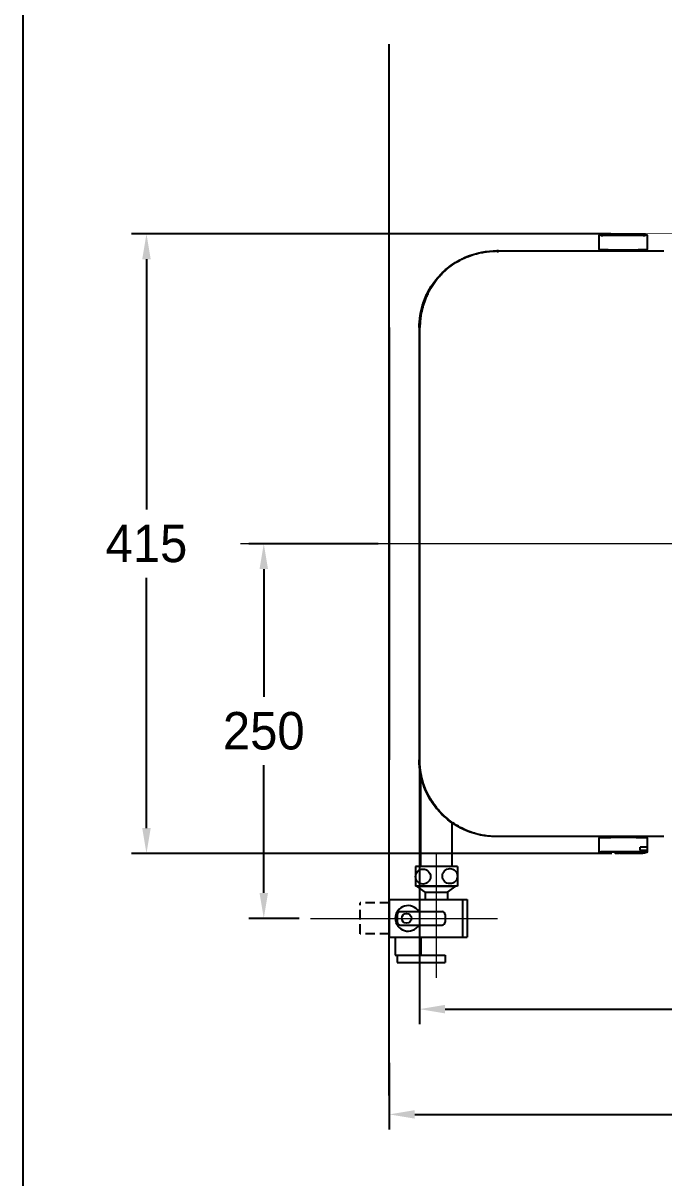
# Model space of a CAD drawing. Header units: millimetres. Extents: x 0 to 1800, y -67 to 2530.
# Drawn here: x 0 to 428, y 1130 to 1900 of the extents above; entities that cross this region are included whole.
import ezdxf
from ezdxf.lldxf.tags import DXFTag

# ---------------------------------------------------------------- set-up
doc = ezdxf.new("R2010")
doc.units = ezdxf.units.MM
doc.linetypes.add('DASHED2', pattern=[9.525, 6.35, -3.175])
for name, color, linetype in [('내부선 및 부속', 4, 'Continuous'), ('도각라인', 7, 'Continuous'), ('외형선', 3, 'Continuous'), ('점선', 6, 'DASHED2'), ('중심선', 1, 'DASHED'), ('치수선', 7, 'Continuous')]:
    doc.layers.add(name, color=color, linetype=linetype)
doc.styles.add('____', font='')
doc.styles.get('____').set_extended_font_data('굴림')
tags = doc.linetypes.add('DASHDOT', pattern=[70, 31, -13, 13, -13]).pattern_tags.tags
tags[10:11] = [DXFTag(74, 4), DXFTag(75, 0), DXFTag(340, '0'), DXFTag(46, 0.0), DXFTag(50, 0.0), DXFTag(44, 0.0), DXFTag(45, 0.0)]
tags[8:9] = [DXFTag(74, 4), DXFTag(75, 0), DXFTag(340, '0'), DXFTag(46, 0.0), DXFTag(50, 0.0), DXFTag(44, 0.0), DXFTag(45, 0.0)]
tags[6:7] = [DXFTag(74, 4), DXFTag(75, 0), DXFTag(340, '0'), DXFTag(46, 0.0), DXFTag(50, 0.0), DXFTag(44, 0.0), DXFTag(45, 0.0)]
tags[4:5] = [DXFTag(74, 4), DXFTag(75, 0), DXFTag(340, '0'), DXFTag(46, 0.0), DXFTag(50, 0.0), DXFTag(44, 0.0), DXFTag(45, 0.0)]
tags = doc.linetypes.add('DASHED', pattern=[25.72, 12.86, -12.86]).pattern_tags.tags
tags[6:7] = [DXFTag(74, 4), DXFTag(75, 0), DXFTag(340, '0'), DXFTag(46, 0.0), DXFTag(50, 0.0), DXFTag(44, 0.0), DXFTag(45, 0.0)]
tags[4:5] = [DXFTag(74, 4), DXFTag(75, 0), DXFTag(340, '0'), DXFTag(46, 0.0), DXFTag(50, 0.0), DXFTag(44, 0.0), DXFTag(45, 0.0)]
doc.dimstyles.new('MSADIM', dxfattribs={"dimtxt": 33, "dimasz": 17, "dimexe": 10, "dimexo": 7.5, "dimgap": 10, "dimtad": 0, "dimtih": 1, "dimtoh": 1, "dimdec": 0, "dimzin": 1, "dimdsep": 46, "dimtxsty": '____', "dimcen": 11.25, "dimadec": 0, "dimazin": 0, "dimtfac": 1, "dimtdec": 0, "dimtix": 1, "dimtmove": 0, "dimatfit": 3, "dimfxl": 0, "dimtolj": 1, "dimtzin": 1, "dimarcsym": 0})

# ---------------------------------------------------------------- blocks, each defined once
blk = doc.blocks.new('*D6')
at = {"layer": '치수선', "color": 0, "linetype": 'Continuous', "lineweight": -2}
for p, q in [((264.72, 1545.54), (264.72, 1232.47)), ((971.94, 1545.53), (971.94, 1232.47)), ((281.72, 1242.47), (581.18, 1242.47)), ((954.94, 1242.47), (655.48, 1242.47))]:
    blk.add_line(p, q, dxfattribs=at)
at = {"layer": '치수선', "color": 0, "linetype": 'Continuous'}
for points in [[(281.72, 1245.3), (281.72, 1239.64), (264.72, 1242.47)], [(954.94, 1245.3), (954.94, 1239.64), (971.94, 1242.47)]]:
    blk.add_solid(points, dxfattribs=at)
at = {"layer": '치수선', "color": 0, "linetype": 'Continuous', "insert": (618.33, 1242.47), "char_height": 25, "attachment_point": 5, "style": '____'}
blk.add_mtext('\\A1;705', dxfattribs=at)
blk = doc.blocks.new('*D7')
at = {"layer": '치수선', "color": 0, "linetype": 'Continuous', "lineweight": -2}
for p, q in [((971.94, 1545.54), (971.94, 1162.24)), ((244.49, 1206.67), (244.49, 1162.24)), ((261.49, 1172.24), (571.07, 1172.24)), ((954.94, 1172.24), (645.36, 1172.24))]:
    blk.add_line(p, q, dxfattribs=at)
at = {"layer": '치수선', "color": 0, "linetype": 'Continuous'}
for points in [[(261.49, 1175.07), (261.49, 1169.41), (244.49, 1172.24)], [(954.94, 1175.07), (954.94, 1169.41), (971.94, 1172.24)]]:
    blk.add_solid(points, dxfattribs=at)
at = {"layer": '치수선', "color": 0, "linetype": 'Continuous', "insert": (608.22, 1172.24), "char_height": 25, "attachment_point": 5, "style": '____'}
blk.add_mtext('\\A1;725', dxfattribs=at)
blk = doc.blocks.new('*D8')
at = {"layer": '치수선', "color": 0, "linetype": 'Continuous', "lineweight": -2}
for p, q in [((236.99, 1553.04), (150.7, 1553.04)), ((160.7, 1536.04), (160.7, 1450.86)), ((160.7, 1320.04), (160.7, 1405.23)), ((184.44, 1303.04), (150.7, 1303.04))]:
    blk.add_line(p, q, dxfattribs=at)
at = {"layer": '치수선', "color": 0, "linetype": 'Continuous'}
for points in [[(157.87, 1536.04), (163.53, 1536.04), (160.7, 1553.04)], [(157.87, 1320.04), (163.53, 1320.04), (160.7, 1303.04)]]:
    blk.add_solid(points, dxfattribs=at)
at = {"layer": '치수선', "color": 0, "linetype": 'Continuous', "insert": (160.7, 1428.04), "char_height": 25, "attachment_point": 5, "style": '____'}
blk.add_mtext('\\A1;250', dxfattribs=at)
blk = doc.blocks.new('*D9')
at = {"layer": '치수선', "color": 0, "linetype": 'Continuous', "lineweight": -2}
for p, q in [((392.44, 1759.79), (72.38, 1759.79)), ((82.38, 1742.79), (82.38, 1575.88)), ((82.38, 1363.27), (82.38, 1530.18)), ((393.09, 1346.27), (72.38, 1346.27))]:
    blk.add_line(p, q, dxfattribs=at)
at = {"layer": '치수선', "color": 0, "linetype": 'Continuous'}
for points in [[(79.55, 1742.79), (85.22, 1742.79), (82.38, 1759.79)], [(79.55, 1363.27), (85.22, 1363.27), (82.38, 1346.27)]]:
    blk.add_solid(points, dxfattribs=at)
at = {"layer": '치수선', "color": 0, "linetype": 'Continuous', "insert": (82.38, 1553.03), "char_height": 25, "attachment_point": 5, "style": '____'}
blk.add_mtext('\\A1;415', dxfattribs=at)

msp = doc.modelspace()

# ---------------------------------------------------------------- linework, layer by layer
at = {"layer": '내부선 및 부속', "linetype": 'Continuous'}
for p, q in [((265.49, 1337.54), (265.49, 1398.68)), ((286.49, 1337.54), (286.49, 1366.78)), ((261.99, 1337.54), (261.99, 1324.54)), ((289.99, 1337.54), (261.99, 1337.54)), ((289.99, 1337.54), (289.99, 1324.54)), ((289.99, 1324.54), (261.99, 1324.54)), ((262.99, 1324.54), (288.99, 1324.54)), ((268.49, 1320.54), (262.99, 1324.54)), ((286.49, 1324.54), (265.49, 1324.54)), ((268.49, 1320.54), (283.49, 1320.54)), ((268.49, 1320.54), (268.49, 1315.54)), ((283.49, 1320.54), (288.99, 1324.54)), ((283.49, 1320.54), (283.49, 1315.54)), ((244.49, 1315.54), (296.49, 1315.54)), ((244.49, 1315.54), (244.49, 1290.54)), ((293.49, 1315.54), (293.49, 1290.54)), ((296.49, 1315.54), (296.49, 1290.54)), ((249.78, 1305.54), (249.78, 1300.54)), ((251.78, 1307.54), (279.78, 1307.54)), ((281.78, 1305.54), (281.78, 1300.54)), ((251.78, 1298.54), (279.78, 1298.54)), ((244.49, 1290.54), (296.49, 1290.54)), ((248.49, 1290.54), (248.49, 1278.54)), ((265.5, 1290.54), (265.5, 1278.54)), ((248.49, 1278.54), (281.78, 1278.54)), ((249.78, 1278.54), (249.78, 1273.54)), ((249.78, 1273.54), (281.78, 1273.54)), ((281.78, 1278.54), (281.78, 1273.54))]:
    msp.add_line(p, q, dxfattribs=at)
for centre, radius in [((267.04, 1330.95), 5), ((284.97, 1331.2), 5), ((256.03, 1303.04), 3.25)]:
    msp.add_circle(centre, radius, dxfattribs=at)
for centre, radius, start, end in [((256.99, 1303.04), 8.5, 31.96271, 328.03729), ((251.78, 1305.54), 2, 90, 180), ((279.78, 1305.54), 2, 0, 90), ((251.78, 1300.54), 2, 180, 270), ((279.78, 1300.54), 2, 270, 0)]:
    msp.add_arc(centre, radius, start, end, dxfattribs=at)
for points, knots in [([(384.59, 1758.65), (384.59, 1759.14), (384.92, 1759.13), (385.12, 1759.18), (385.16, 1759.18), (385.5, 1759.22), (385.78, 1759.23), (386.94, 1759.28), (388.12, 1759.32), (389.62, 1759.34), (391.5, 1759.37), (393.81, 1759.4), (396.31, 1759.41)], [0, 0, 0, 0, 1.445977, 1.445977, 3.510429, 3.510429, 6.466659, 6.466659, 12.678338, 12.678338, 12.678338, 20.738107, 20.738107, 20.738107, 20.738107]), ([(385.79, 1758.65), (385.79, 1758.8), (385.72, 1758.92), (385.64, 1759), (385.52, 1759.12), (385.48, 1759.16), (385.48, 1759.16)], [0, 0, 0, 0, 0.486468, 0.486468, 0.486468, 1.13104, 1.13104, 1.13104, 1.13104]), ([(400.06, 1758.88), (400.24, 1758.88), (400.41, 1758.88), (400.59, 1758.88), (400.76, 1758.88), (400.93, 1758.88), (401.11, 1758.88)], [24.542398, 24.542398, 24.542398, 24.542398, 25.072061, 25.072061, 25.072061, 25.600016, 25.600016, 25.600016, 25.600016]), ([(405.74, 1759.41), (407.9, 1759.39), (409.9, 1759.37), (411.56, 1759.34), (413.06, 1759.32), (414.23, 1759.28), (415.4, 1759.23), (415.67, 1759.22), (416.01, 1759.18), (416.05, 1759.18), (416.25, 1759.13), (416.59, 1759.14), (416.59, 1758.65)], [30.559752, 30.559752, 30.559752, 30.559752, 37.670916, 37.670916, 37.670916, 43.882595, 43.882595, 46.838825, 46.838825, 48.903278, 48.903278, 50.349255, 50.349255, 50.349255, 50.349255]), ([(415.69, 1759.16), (415.69, 1759.16), (415.65, 1759.12), (415.53, 1759), (415.46, 1758.93), (415.4, 1758.82), (415.39, 1758.69)], [48.380813, 48.380813, 48.380813, 48.380813, 49.025385, 49.025385, 49.025385, 49.470956, 49.470956, 49.470956, 49.470956]), ([(384.88, 1749.15), (384.88, 1749.17), (385, 1749.11), (385.25, 1749.08), (385.53, 1749.07), (386.7, 1749.02), (387.89, 1748.98), (389.42, 1748.96), (392.35, 1748.91), (396.32, 1748.88), (400.45, 1748.88)], [51.278481, 51.278481, 51.278481, 51.278481, 52.529946, 52.529946, 55.912956, 55.912956, 63.075358, 63.075358, 63.075358, 75.666596, 75.666596, 75.666596, 75.666596]), ([(400.59, 1748.88), (404.77, 1748.88), (408.79, 1748.91), (411.75, 1748.96), (413.28, 1748.98), (414.48, 1749.02), (415.64, 1749.07), (415.92, 1749.08), (416.17, 1749.11), (416.29, 1749.17), (416.29, 1749.15)], [0, 0, 0, 0, 12.727853, 12.727853, 12.727853, 19.890255, 19.890255, 23.273265, 23.273265, 24.52473, 24.52473, 24.52473, 24.52473]), ([(264.49, 1697.35), (264.49, 1702.43), (265.26, 1707.48), (267.46, 1714.66), (268.36, 1716.99), (269.96, 1720.35), (270.53, 1721.45), (271.45, 1723.06), (271.92, 1723.86), (272.5, 1724.78), (272.75, 1725.16), (272.92, 1725.42), (273.02, 1725.57), (275.3, 1728.99), (277.94, 1732.09), (282.48, 1736.26), (284.09, 1737.57), (286.64, 1739.4), (287.51, 1739.98), (288.84, 1740.82), (289.52, 1741.23), (290.32, 1741.69), (290.73, 1741.92), (290.9, 1742.01), (291.02, 1742.07), (291.11, 1742.12), (296.34, 1744.97), (302.53, 1747.13), (309.38, 1747.96)], [0, 0, 0, 0, 10.057427, 10.057427, 15.08614, 15.08614, 17.600497, 17.600497, 18.857675, 19.486265, 19.800559, 19.800559, 20.114854, 20.114854, 30.172281, 30.172281, 35.200994, 35.200994, 37.715351, 37.715351, 38.972529, 39.601118, 39.915413, 40.07256, 40.07256, 40.229708, 40.229708, 71.419498, 71.419498, 71.419498, 71.419498]), ([(264.6, 1697.38), (264.6, 1698.81), (264.72, 1701.63), (265.25, 1705.84), (266.17, 1710.16), (267.58, 1714.75), (269.64, 1719.67), (272.51, 1724.82), (276.29, 1730.03), (280.99, 1734.96), (286.35, 1739.24), (291.94, 1742.59), (297.38, 1744.99), (302.45, 1746.6), (307.06, 1747.57), (311.34, 1748.09), (314.08, 1748.2), (315.44, 1748.21)], [-79.965407, -79.965407, -79.965407, -79.965407, -75.671924, -71.497093, -67.210176, -62.414734, -57.09506, -51.205419, -44.734445, -37.789735, -30.792901, -24.196491, -18.237021, -12.957381, -8.247925, -4.071153, -0.011106, -0.011106, -0.011106, -0.011106]), ([(264.8, 1696.95), (264.8, 1702.2), (265.61, 1707.77), (269.33, 1718.87), (272.26, 1724.41), (276.4, 1729.5), (276.51, 1729.64), (276.69, 1729.85), (276.95, 1730.17), (277.22, 1730.48), (277.76, 1731.1), (278.12, 1731.51), (279.23, 1732.71), (279.99, 1733.47), (282.31, 1735.69), (283.92, 1737.04), (288.88, 1740.72), (292.35, 1742.69), (302.85, 1747.22), (309.9, 1748.43), (316.29, 1748.43)], [-81.234157, -81.234157, -81.234157, -81.234157, -60.925452, -60.925452, -40.616747, -40.616747, -40.299424, -40.299424, -39.9821, -39.347453, -39.347453, -38.078159, -38.078159, -35.539571, -35.539571, -30.462395, -30.462395, -20.308042, -20.308042, 0, 0, 0, 0]), ([(292.93, 1742.76), (294.83, 1743.72), (296.84, 1744.58), (303.96, 1747.07), (309.55, 1748.13), (315.44, 1748.17)], [-14.180463, -14.180463, -14.180463, -14.180463, -10.053096, -10.053096, -0.200585, -0.200585, -0.200585, -0.200585]), ([(373.54, 1748.44), (374.4, 1748.44), (375.27, 1748.44), (376.12, 1748.44), (376.88, 1748.44), (377.64, 1748.44), (378.39, 1748.43), (379.12, 1748.43), (379.85, 1748.43), (380.58, 1748.43), (381.3, 1748.42), (382.01, 1748.42), (382.72, 1748.42), (383.37, 1748.41), (384.01, 1748.41), (384.65, 1748.41), (385.21, 1748.4), (385.76, 1748.4), (386.31, 1748.39), (386.8, 1748.39), (387.28, 1748.39), (387.77, 1748.38), (388.21, 1748.38), (388.64, 1748.38), (389.07, 1748.37), (389.46, 1748.37), (389.85, 1748.37), (390.24, 1748.37), (390.59, 1748.36), (390.93, 1748.36), (391.28, 1748.36), (391.6, 1748.35), (391.91, 1748.35), (392.23, 1748.35)], [0.307925, 0.307925, 0.307925, 0.307925, 2.897405, 2.897405, 2.897405, 5.182203, 5.182203, 5.182203, 7.425768, 7.425768, 7.425768, 9.650323, 9.650323, 9.650323, 11.676631, 11.676631, 11.676631, 13.440841, 13.440841, 13.440841, 15.015112, 15.015112, 15.015112, 16.430768, 16.430768, 16.430768, 17.706214, 17.706214, 17.706214, 18.859488, 18.859488, 18.859488, 19.908459, 19.908459, 19.908459, 19.908459]), ([(392.23, 1748.35), (394.89, 1748.33), (397.85, 1748.31), (400.87, 1748.32), (403.88, 1748.32), (406.82, 1748.33), (409.44, 1748.35)], [21.062395, 21.062395, 21.062395, 21.062395, 30.246341, 30.246341, 30.246341, 39.428439, 39.428439, 39.428439, 39.428439]), ([(409.44, 1748.35), (409.77, 1748.36), (410.11, 1748.36), (410.44, 1748.36), (410.81, 1748.37), (411.17, 1748.37), (411.54, 1748.37), (411.95, 1748.38), (412.36, 1748.38), (412.77, 1748.38), (413.22, 1748.39), (413.68, 1748.39), (414.14, 1748.39), (414.65, 1748.4), (415.16, 1748.4), (415.67, 1748.41), (416.25, 1748.41), (416.83, 1748.41), (417.41, 1748.42), (418.07, 1748.42), (418.74, 1748.43), (419.42, 1748.43), (420.15, 1748.43), (420.89, 1748.44), (421.64, 1748.44), (422.38, 1748.44), (423.12, 1748.45), (423.87, 1748.45), (424.55, 1748.45), (425.24, 1748.45), (425.93, 1748.45), (426.58, 1748.46), (427.23, 1748.46), (427.88, 1748.46)], [0.303076, 0.303076, 0.303076, 0.303076, 1.42891, 1.42891, 1.42891, 2.663689, 2.663689, 2.663689, 4.024885, 4.024885, 4.024885, 5.530196, 5.530196, 5.530196, 7.198269, 7.198269, 7.198269, 9.068176, 9.068176, 9.068176, 11.193604, 11.193604, 11.193604, 13.509803, 13.509803, 13.509803, 15.793148, 15.793148, 15.793148, 17.874714, 17.874714, 17.874714, 19.833582, 19.833582, 19.833582, 19.833582]), ([(270.33, 1719.93), (270.32, 1719.9), (269.84, 1718.95), (269.01, 1717.13), (267.98, 1714.5), (267.16, 1712.05), (266.52, 1709.76), (266.03, 1707.62), (265.66, 1705.63), (265.39, 1703.8), (265.2, 1702.11), (265.07, 1700.51), (264.98, 1698.89), (264.97, 1697.78), (264.97, 1697.2)], [56.307839, 56.307839, 56.307839, 56.307839, 56.407892, 59.506957, 62.316046, 64.886012, 67.25835, 69.454807, 71.47966, 73.339085, 75.023452, 76.575429, 78.155447, 79.9011, 79.9011, 79.9011, 79.9011]), ([(244.49, 1697.35), (244.49, 1602.1), (244.49, 1506.85), (244.49, 1410.64), (244.49, 1409.67), (244.49, 1408.71)], [-288.638841, -288.638841, -288.638841, -288.638841, -2.886388, -2.886388, 0, 0, 0, 0]), ([(309.11, 1358.14), (304.06, 1358.78), (299.19, 1360.16), (288.3, 1365.02), (282.67, 1369.12), (273.58, 1378.9), (270.12, 1384.57), (265.58, 1396.46), (264.49, 1402.67), (264.49, 1408.71)], [5.927653, 5.927653, 5.927653, 5.927653, 20.152764, 20.152764, 40.305529, 40.305529, 60.458293, 60.458293, 80.611057, 80.611057, 80.611057, 80.611057]), ([(264.6, 1408.68), (264.6, 1402.03), (265.93, 1395.38), (271.02, 1383.09), (274.79, 1377.45), (284.2, 1368.05), (289.84, 1364.28), (302.13, 1359.18), (308.79, 1357.86), (315.45, 1357.86)], [-80.356437, -80.356437, -80.356437, -80.356437, -60.267327, -60.267327, -40.178217, -40.178217, -20.089107, -20.089107, 0, 0, 0, 0]), ([(316.29, 1357.63), (315.17, 1357.63), (314.05, 1357.67), (312.93, 1357.74), (311.76, 1357.82), (310.6, 1357.94), (309.44, 1358.09), (308.14, 1358.27), (306.86, 1358.49), (305.58, 1358.76), (304.16, 1359.06), (302.75, 1359.42), (301.37, 1359.84), (299.83, 1360.31), (298.31, 1360.85), (296.82, 1361.45), (295.15, 1362.14), (293.52, 1362.9), (291.93, 1363.76), (290.19, 1364.69), (288.5, 1365.73), (286.87, 1366.86), (285.24, 1368), (283.66, 1369.23), (282.17, 1370.56), (280.74, 1371.82), (279.38, 1373.16), (278.11, 1374.57), (276.91, 1375.89), (275.79, 1377.27), (274.74, 1378.7), (273.79, 1380), (272.9, 1381.35), (272.07, 1382.73), (271.33, 1383.98), (270.63, 1385.26), (270, 1386.57), (269.41, 1387.76), (268.88, 1388.98), (268.39, 1390.22), (267.94, 1391.36), (267.53, 1392.51), (267.17, 1393.68), (266.83, 1394.75), (266.53, 1395.83), (266.26, 1396.92), (266.02, 1397.9), (265.81, 1398.9), (265.63, 1399.9), (265.46, 1400.84), (265.31, 1401.79), (265.2, 1402.74), (265.07, 1403.73), (264.98, 1404.72), (264.91, 1405.72), (264.84, 1406.85), (264.8, 1407.98), (264.8, 1409.12)], [0.80879, 0.80879, 0.80879, 0.80879, 4.178226, 4.178226, 4.178226, 7.684652, 7.684652, 7.684652, 11.606763, 11.606763, 11.606763, 15.957382, 15.957382, 15.957382, 20.78247, 20.78247, 20.78247, 26.194656, 26.194656, 26.194656, 32.131244, 32.131244, 32.131244, 38.124425, 38.124425, 38.124425, 43.840689, 43.840689, 43.840689, 49.176529, 49.176529, 49.176529, 54.013799, 54.013799, 54.013799, 58.376042, 58.376042, 58.376042, 62.367944, 62.367944, 62.367944, 66.037561, 66.037561, 66.037561, 69.400164, 69.400164, 69.400164, 72.447309, 72.447309, 72.447309, 75.322118, 75.322118, 75.322118, 78.320511, 78.320511, 78.320511, 81.717811, 81.717811, 81.717811, 81.717811]), ([(392.23, 1357.71), (391.91, 1357.71), (391.6, 1357.71), (391.28, 1357.7), (390.93, 1357.7), (390.59, 1357.7), (390.24, 1357.7), (389.85, 1357.69), (389.46, 1357.69), (389.07, 1357.69), (388.64, 1357.68), (388.21, 1357.68), (387.77, 1357.68), (387.28, 1357.67), (386.8, 1357.67), (386.31, 1357.67), (385.76, 1357.66), (385.21, 1357.66), (384.65, 1357.66), (384.01, 1357.65), (383.37, 1357.65), (382.72, 1357.65), (382.01, 1357.64), (381.3, 1357.64), (380.58, 1357.64), (379.85, 1357.63), (379.12, 1357.63), (378.39, 1357.63), (377.64, 1357.62), (376.88, 1357.62), (376.12, 1357.62), (375.27, 1357.62), (374.4, 1357.62), (373.54, 1357.62)], [0.303226, 0.303226, 0.303226, 0.303226, 1.352197, 1.352197, 1.352197, 2.505471, 2.505471, 2.505471, 3.780917, 3.780917, 3.780917, 5.196572, 5.196572, 5.196572, 6.770843, 6.770843, 6.770843, 8.535053, 8.535053, 8.535053, 10.561361, 10.561361, 10.561361, 12.785917, 12.785917, 12.785917, 15.029481, 15.029481, 15.029481, 17.314279, 17.314279, 17.314279, 19.905035, 19.905035, 19.905035, 19.905035]), ([(400.59, 1357.19), (396.4, 1357.19), (392.38, 1357.16), (389.42, 1357.1), (387.89, 1357.08), (386.7, 1357.05), (385.53, 1357), (385.25, 1356.98), (385, 1356.95), (384.88, 1356.89), (384.88, 1356.91)], [0, 0, 0, 0, 12.727853, 12.727853, 12.727853, 19.890255, 19.890255, 23.273265, 23.273265, 24.52473, 24.52473, 24.52473, 24.52473]), ([(409.44, 1357.71), (406.82, 1357.73), (403.88, 1357.75), (400.87, 1357.75), (397.85, 1357.75), (394.89, 1357.74), (392.23, 1357.71)], [20.556163, 20.556163, 20.556163, 20.556163, 29.738262, 29.738262, 29.738262, 38.922207, 38.922207, 38.922207, 38.922207]), ([(416.29, 1356.91), (416.27, 1356.9), (416.16, 1356.96), (415.92, 1356.98), (415.64, 1357), (414.48, 1357.05), (413.28, 1357.08), (411.75, 1357.1), (408.82, 1357.16), (404.85, 1357.19), (400.72, 1357.19)], [51.386297, 51.386297, 51.386297, 51.386297, 52.529946, 52.529946, 55.912956, 55.912956, 63.075358, 63.075358, 63.075358, 75.666596, 75.666596, 75.666596, 75.666596]), ([(427.88, 1357.61), (427.23, 1357.61), (426.58, 1357.61), (425.93, 1357.61), (425.24, 1357.61), (424.55, 1357.61), (423.87, 1357.61), (423.12, 1357.62), (422.38, 1357.62), (421.64, 1357.62), (420.89, 1357.62), (420.15, 1357.63), (419.42, 1357.63), (418.74, 1357.64), (418.07, 1357.64), (417.41, 1357.64), (416.83, 1357.65), (416.25, 1357.65), (415.67, 1357.66), (415.16, 1357.66), (414.65, 1357.66), (414.14, 1357.67), (413.68, 1357.67), (413.22, 1357.68), (412.77, 1357.68), (412.36, 1357.68), (411.95, 1357.69), (411.54, 1357.69), (411.17, 1357.69), (410.81, 1357.7), (410.44, 1357.7), (410.11, 1357.7), (409.77, 1357.71), (409.44, 1357.71)], [0.306691, 0.306691, 0.306691, 0.306691, 2.265559, 2.265559, 2.265559, 4.347124, 4.347124, 4.347124, 6.630469, 6.630469, 6.630469, 8.946669, 8.946669, 8.946669, 11.072096, 11.072096, 11.072096, 12.942004, 12.942004, 12.942004, 14.610077, 14.610077, 14.610077, 16.115388, 16.115388, 16.115388, 17.476583, 17.476583, 17.476583, 18.711363, 18.711363, 18.711363, 19.837197, 19.837197, 19.837197, 19.837197]), ([(385.47, 1346.85), (385.41, 1346.85), (385.35, 1346.86), (385.16, 1346.88), (385.12, 1346.88), (384.92, 1346.93), (384.59, 1346.93), (384.59, 1347.41)], [46.074468, 46.074468, 46.074468, 46.074468, 46.838825, 46.838825, 48.903278, 48.903278, 50.349255, 50.349255, 50.349255, 50.349255]), ([(385.48, 1346.9), (385.48, 1346.9), (385.52, 1346.94), (385.64, 1347.06), (385.71, 1347.13), (385.78, 1347.24), (385.78, 1347.37)], [48.380813, 48.380813, 48.380813, 48.380813, 49.025385, 49.025385, 49.025385, 49.470956, 49.470956, 49.470956, 49.470956]), ([(401.11, 1347.18), (400.93, 1347.18), (400.76, 1347.18), (400.59, 1347.18), (400.41, 1347.18), (400.24, 1347.18), (400.07, 1347.18)], [24.544106, 24.544106, 24.544106, 24.544106, 25.072061, 25.072061, 25.072061, 25.600016, 25.600016, 25.600016, 25.600016]), ([(416.59, 1347.41), (416.59, 1346.93), (416.25, 1346.93), (416.05, 1346.88), (416.01, 1346.88), (415.68, 1346.85), (415.42, 1346.83), (415.08, 1346.81)], [0, 0, 0, 0, 1.445977, 1.445977, 3.510429, 3.510429, 6.318772, 6.318772, 6.318772, 6.318772]), ([(415.39, 1347.37), (415.4, 1347.24), (415.46, 1347.13), (415.53, 1347.06), (415.65, 1346.94), (415.69, 1346.9), (415.69, 1346.9)], [0.045261, 0.045261, 0.045261, 0.045261, 0.486468, 0.486468, 0.486468, 1.13104, 1.13104, 1.13104, 1.13104])]:
    msp.add_open_spline(points, degree=3, knots=knots, dxfattribs=at)
for points, degree in [([(384.59, 1757.55), (384.59, 1758.1), (384.59, 1758.65)], 2), ([(384.59, 1755.65), (384.59, 1756.6), (384.59, 1757.55)], 2), ([(387.92, 1759.52), (387.77, 1759.51), (387.61, 1759.51)], 2), ([(389.29, 1759.53), (389.01, 1759.54), (388.59, 1759.54), (388.26, 1759.54)], 3), ([(389.42, 1759.53), (389.36, 1759.53), (389.29, 1759.53)], 2), ([(389.56, 1759.53), (389.49, 1759.53), (389.42, 1759.53)], 2), ([(390.57, 1759.54), (390.23, 1759.54), (389.84, 1759.54), (389.56, 1759.53)], 3), ([(391.35, 1759.51), (391.17, 1759.51), (390.99, 1759.52)], 2), ([(396.73, 1759.52), (396.61, 1759.52), (396.52, 1759.52), (396.52, 1759.53)], 3), ([(396.93, 1759.53), (396.93, 1759.52), (396.84, 1759.52), (396.73, 1759.52)], 3), ([(398.73, 1759.51), (398.59, 1759.51), (398.46, 1759.51)], 2), ([(402.76, 1759.59), (400.75, 1759.55), (398.73, 1759.51)], 2), ([(400.45, 1759.31), (400.49, 1759.31), (400.54, 1759.31), (400.59, 1759.31)], 3), ([(400.59, 1759.79), (400.63, 1759.79), (400.68, 1759.79), (400.73, 1759.79)], 3), ([(405.14, 1759.53), (404.4, 1759.53), (403.66, 1759.53)], 2), ([(411.54, 1759.51), (411.24, 1759.53), (410.95, 1759.55)], 2), ([(412.03, 1759.51), (411.78, 1759.51), (411.54, 1759.51)], 2), ([(412.62, 1759.61), (412.79, 1759.61), (412.96, 1759.61)], 2), ([(413.44, 1759.51), (413.22, 1759.51), (412.99, 1759.51)], 2), ([(414.04, 1759.55), (413.74, 1759.53), (413.44, 1759.51)], 2), ([(416.59, 1758.65), (416.59, 1758.1), (416.59, 1757.55)], 2), ([(416.59, 1757.55), (416.59, 1756.6), (416.59, 1755.65)], 2), ([(384.59, 1749.35), (384.59, 1752.5), (384.59, 1755.65)], 2), ([(387.29, 1749.21), (387.29, 1749.2), (387.29, 1749.2)], 2), ([(387.29, 1749.09), (387.29, 1749.05), (387.29, 1749)], 2), ([(416.59, 1755.65), (416.59, 1752.5), (416.59, 1749.35)], 2), ([(317.52, 1748.47), (316.91, 1748.47), (316.29, 1748.47)], 2), ([(316.29, 1748.06), (316.71, 1748.07), (317.12, 1748.07), (317.53, 1748.07)], 3), ([(317.51, 1748.43), (345.53, 1748.43), (373.54, 1748.44)], 2), ([(384.59, 1748.41), (384.59, 1748.68), (384.59, 1748.95)], 2), ([(400.45, 1748.88), (400.5, 1748.88), (400.54, 1748.88), (400.59, 1748.88)], 3), ([(416.59, 1748.95), (416.59, 1748.68), (416.59, 1748.41)], 2), ([(264.49, 1697.35), (264.49, 1553.03), (264.49, 1408.71)], 2), ([(264.72, 1696.99), (264.72, 1696.99), (264.75, 1696.99), (264.8, 1696.99)], 3), ([(264.72, 1696.65), (264.72, 1553.04), (264.72, 1409.44)], 2), ([(264.8, 1696.62), (264.8, 1696.78), (264.8, 1696.95)], 2), ([(264.81, 1409.08), (264.75, 1409.08), (264.72, 1409.08), (264.72, 1409.08)], 3), ([(264.8, 1409.12), (264.8, 1409.28), (264.8, 1409.44)], 2), ([(316.21, 1357.59), (316.21, 1357.59), (316.21, 1357.59), (316.21, 1357.59)], 3), ([(317.51, 1357.64), (316.9, 1357.63), (316.29, 1357.63)], 2), ([(373.54, 1357.62), (345.53, 1357.63), (317.51, 1357.64)], 2), ([(384.59, 1357.11), (384.59, 1357.38), (384.59, 1357.66)], 2), ([(384.59, 1350.41), (384.59, 1353.56), (384.59, 1356.71)], 2), ([(388.19, 1357.65), (388.21, 1357.65), (388.23, 1357.65), (388.25, 1357.65)], 3), ([(391.48, 1357.68), (391.46, 1357.68), (391.45, 1357.68), (391.43, 1357.68)], 3), ([(400.72, 1357.19), (400.68, 1357.19), (400.63, 1357.19), (400.59, 1357.19)], 3), ([(416.59, 1357.65), (416.59, 1357.38), (416.59, 1357.11)], 2), ([(416.59, 1356.71), (416.59, 1353.56), (416.59, 1350.41)], 2), ([(384.59, 1348.51), (384.59, 1349.46), (384.59, 1350.41)], 2), ([(384.59, 1347.41), (384.59, 1347.96), (384.59, 1348.51)], 2), ([(411.9, 1350.61), (411.9, 1349.61), (411.9, 1348.61)], 2), ([(416.59, 1350.41), (416.59, 1349.46), (416.59, 1348.51)], 2), ([(416.59, 1348.39), (416.59, 1347.91), (416.59, 1347.43)], 2), ([(387.13, 1346.51), (387.43, 1346.53), (387.73, 1346.55)], 2), ([(387.73, 1346.55), (387.97, 1346.55), (388.22, 1346.55)], 2), ([(389.15, 1346.46), (388.98, 1346.46), (388.8, 1346.46)], 2), ([(389.14, 1346.55), (389.39, 1346.55), (389.63, 1346.55)], 2), ([(389.63, 1346.55), (389.93, 1346.53), (390.22, 1346.51)], 2), ([(396.03, 1346.53), (396.77, 1346.53), (397.51, 1346.53)], 2), ([(398.41, 1346.47), (400.43, 1346.51), (402.45, 1346.56)], 2), ([(400.59, 1346.27), (400.54, 1346.27), (400.49, 1346.27), (400.45, 1346.27)], 3), ([(400.72, 1346.75), (400.68, 1346.75), (400.63, 1346.75), (400.59, 1346.75)], 3), ([(402.45, 1346.56), (402.58, 1346.55), (402.71, 1346.55)], 2), ([(404.24, 1346.54), (404.24, 1346.54), (404.33, 1346.54), (404.45, 1346.54)], 3), ([(404.45, 1346.54), (404.56, 1346.54), (404.66, 1346.54), (404.66, 1346.54)], 3), ([(409.82, 1346.55), (410, 1346.55), (410.18, 1346.55)], 2), ([(410.6, 1346.53), (410.94, 1346.52), (411.34, 1346.53), (411.61, 1346.53)], 3), ([(411.61, 1346.53), (411.68, 1346.53), (411.75, 1346.53)], 2), ([(411.68, 1346.5), (411.7, 1346.5), (411.72, 1346.5), (411.74, 1346.5)], 3), ([(411.75, 1346.53), (411.82, 1346.53), (411.88, 1346.53)], 2), ([(411.88, 1346.53), (412.16, 1346.53), (412.58, 1346.52), (412.91, 1346.53)], 3), ([(413.14, 1346.51), (413.16, 1346.51), (413.18, 1346.51), (413.2, 1346.51)], 3), ([(413.32, 1346.55), (413.44, 1346.55), (413.57, 1346.55)], 2), ([(413.52, 1346.51), (413.57, 1346.5), (413.6, 1346.5), (413.6, 1346.5)], 3)]:
    msp.add_open_spline(points, degree=degree, dxfattribs=at)
for points, weights, degree in [([(385.87, 1758.82), (386.07, 1759.55), (386.84, 1759.55)], [0.91309909715, 0.760171021648, 1], 2), ([(385.87, 1758.68), (387.21, 1758.9), (400.06, 1758.91)], [0.962813062143, 0.734841227697, 0.984780139637], 2), ([(386.84, 1759.55), (386.84, 1759.58), (387.32, 1759.61)], [1, 0.947234780539, 0.913481051997], 2), ([(387.61, 1759.51), (387.2, 1759.52), (387.37, 1759.53)], [1, 0.876991618998, 1], 2), ([(387.37, 1759.62), (387.53, 1759.63), (387.75, 1759.64)], [0.91070615657, 0.900580245956, 0.892248370398], 2), ([(387.88, 1759.64), (391.39, 1759.79), (400.59, 1759.79)], [0.887495427635, 0.783050225834, 1], 2), ([(388.26, 1759.54), (388.09, 1759.53), (387.96, 1759.53)], [1, 0.975654394092, 1], 2), ([(389.64, 1759.57), (389.63, 1759.57), (389.56, 1759.57)], [1, 0.835722259371, 0.889483336078], 2), ([(390.93, 1759.53), (390.77, 1759.54), (390.57, 1759.54)], [1, 0.969212049831, 1], 2), ([(391.01, 1759.53), (390.97, 1759.53), (390.93, 1759.53)], [0.983388567403, 0.987522245714, 1], 2), ([(391.12, 1759.56), (391.09, 1759.56), (391.08, 1759.56)], [0.913146085983, 0.933405795083, 1], 2), ([(391.58, 1759.52), (391.57, 1759.52), (391.35, 1759.51)], [0.957123399031, 0.935507384222, 1], 2), ([(395.15, 1759.55), (395.17, 1759.57), (396.34, 1759.58)], [1, 0.757113047882, 0.91840752072], 2), ([(396.35, 1759.53), (395.17, 1759.53), (395.15, 1759.55)], [1, 0.787053484444, 1], 2), ([(396.5, 1759.57), (396.42, 1759.57), (396.35, 1759.57)], [0.936801164982, 0.917981030446, 0.903738848536], 2), ([(397.1, 1759.57), (397.02, 1759.57), (396.93, 1759.57)], [0.906503171793, 0.921224607201, 0.940683947085], 2), ([(398.3, 1759.55), (398.29, 1759.53), (397.1, 1759.53)], [1, 0.783779421053, 1], 2), ([(400.59, 1758.81), (400.59, 1759.81), (400.59, 1759.79)], [1, 0.707106781187, 1], 2), ([(401.11, 1758.91), (415.39, 1758.9), (415.39, 1758.65)], [0.98707453786, 0.714745517314, 1], 2), ([(403.06, 1759.56), (403.06, 1759.57), (403.66, 1759.57)], [1, 0.707106781187, 1], 2), ([(403.66, 1759.53), (403.06, 1759.53), (403.06, 1759.54)], [1, 0.707106781186, 1], 2), ([(405.14, 1759.57), (405.74, 1759.57), (405.74, 1759.56)], [1, 0.707106781188, 1], 2), ([(405.74, 1759.54), (405.74, 1759.53), (405.14, 1759.53)], [1, 0.707106781186, 1], 2), ([(412.03, 1759.5), (412.03, 1759.51), (412.49, 1759.51)], [1, 0.716242492246, 1], 2), ([(412.49, 1759.49), (412.03, 1759.49), (412.03, 1759.5)], [1, 0.716061313648, 1], 2), ([(412.49, 1759.51), (412.96, 1759.51), (412.96, 1759.5)], [1, 0.716133736012, 1], 2), ([(412.96, 1759.5), (412.96, 1759.49), (412.49, 1759.49)], [1, 0.71603938809, 1], 2), ([(384.59, 1749.35), (384.59, 1749.24), (389.27, 1749.15)], [1, 0.923879532511, 1], 2), ([(384.6, 1749.36), (384.59, 1749.36), (384.59, 1749.35)], [0.989983207489, 0.994833200141, 1], 2), ([(414.37, 1749.14), (413.92, 1748.91), (400.59, 1748.91)], [0.986254887058, 0.714148640959, 1], 2), ([(316.29, 1748.06), (316.29, 1748.29), (316.29, 1748.42), (316.29, 1748.43)], [1.06256887998, 0.989326299285, 0.980386559259, 1.0357496599], 3), ([(416.58, 1356.7), (416.59, 1356.71), (416.59, 1356.71)], [0.989983207489, 0.994833200141, 1], 2), ([(411.9, 1348.61), (416.48, 1348.53), (416.58, 1348.42)], [1, 0.926841141358, 1], 2), ([(416.59, 1350.41), (416.59, 1350.53), (411.95, 1350.61)], [1, 0.924323468192, 0.999117306718], 2), ([(400.07, 1347.15), (385.79, 1347.16), (385.79, 1347.41)], [0.987243227142, 0.714657197445, 1], 2), ([(388.21, 1346.56), (388.22, 1346.57), (388.68, 1346.57)], [1, 0.71603938809, 1], 2), ([(388.68, 1346.55), (388.41, 1346.55), (388.28, 1346.55)], [1, 0.814317146095, 0.871552360367], 2), ([(389.14, 1346.61), (389.14, 1346.62), (388.68, 1346.62)], [1, 0.716061339443, 1], 2), ([(389.14, 1346.56), (389.14, 1346.55), (388.68, 1346.55)], [1, 0.716242492246, 1], 2), ([(395.43, 1346.52), (395.43, 1346.53), (396.03, 1346.53)], [1, 0.707106781186, 1], 2), ([(396.03, 1346.49), (395.43, 1346.49), (395.43, 1346.5)], [1, 0.707106781188, 1], 2), ([(397.51, 1346.53), (398.11, 1346.53), (398.11, 1346.52)], [1, 0.707106781186, 1], 2), ([(398.11, 1346.5), (398.11, 1346.49), (397.51, 1346.49)], [1, 0.707106781187, 1], 2), ([(400.43, 1347.25), (400.51, 1347.25), (400.59, 1347.25)], [1, 0.999986415085, 1], 2), ([(400.59, 1347.25), (400.59, 1346.91), (400.59, 1346.64)], [1, 0.874902107539, 0.856665567223], 2), ([(400.59, 1346.52), (400.59, 1346.26), (400.59, 1346.27)], [0.854135692494, 0.86278789865, 1], 2), ([(413.14, 1346.41), (409.51, 1346.27), (400.59, 1346.27)], [0.882730968248, 0.788185529084, 1], 2), ([(415.35, 1347.39), (414.39, 1347.16), (401.11, 1347.15)], [0.974283375782, 0.728690082478, 0.984823841833], 2), ([(402.87, 1346.51), (402.89, 1346.53), (404.07, 1346.53)], [1, 0.783779421053, 1], 2), ([(404.07, 1346.49), (404.15, 1346.49), (404.23, 1346.49)], [0.904991756593, 0.919160621669, 0.93786836591], 2), ([(404.66, 1346.49), (404.74, 1346.49), (404.83, 1346.49)], [0.939900754019, 0.919142324504, 0.903738848536], 2), ([(404.83, 1346.53), (406, 1346.53), (406.02, 1346.51)], [1, 0.787053484444, 1], 2), ([(406.02, 1346.51), (406, 1346.49), (404.83, 1346.48)], [1, 0.756899500559, 0.918691454834], 2), ([(409.63, 1346.53), (409.49, 1346.54), (409.82, 1346.55)], [1, 0.903394178689, 1], 2), ([(409.77, 1346.5), (409.78, 1346.5), (409.82, 1346.5)], [1, 0.877156013837, 0.879572482716], 2), ([(410.11, 1346.51), (410.11, 1346.51), (410.14, 1346.51)], [1, 0.902985717874, 0.883619224195], 2), ([(410.18, 1346.53), (410.21, 1346.53), (410.25, 1346.53)], [0.98577302767, 0.990434872644, 1], 2), ([(410.25, 1346.53), (410.4, 1346.53), (410.6, 1346.53)], [1, 0.969212049831, 1], 2), ([(411.61, 1346.5), (411.64, 1346.5), (411.68, 1346.5)], [0.898953869576, 0.928257269865, 1], 2), ([(411.68, 1346.49), (411.72, 1346.49), (411.75, 1346.49)], [1, 0.942696739018, 0.91964180882], 2), ([(412.91, 1346.53), (413.08, 1346.53), (413.21, 1346.53)], [1, 0.975654394092, 1], 2), ([(413.21, 1346.53), (413.23, 1346.53), (413.25, 1346.53)], [1, 0.995538142163, 0.992802111352], 2), ([(413.39, 1346.51), (413.42, 1346.51), (413.45, 1346.51)], [0.900827804605, 0.930538742501, 1], 2), ([(413.57, 1346.55), (413.97, 1346.54), (413.8, 1346.53)], [1, 0.876991618998, 1], 2), ([(414.34, 1346.51), (414.34, 1346.47), (413.61, 1346.43)], [1, 0.936035376065, 0.90000907813], 2), ([(415.33, 1347.42), (415.25, 1346.51), (414.34, 1346.51)], [0.965550765903, 0.725484518979, 1], 2)]:
    msp.add_rational_spline(points, weights, degree=degree, dxfattribs=at)
for points, weights, knots in [([(400.43, 1748.91), (386.79, 1748.91), (386.79, 1749.15), (386.79, 1749.16), (386.8, 1749.16)], [0.995471616572, 0.709388752046, 1, 0.992958140227, 0.986254887058], [-43.17436, -43.17436, -43.17436, -21.671603, -21.671603, -21.150566, -21.150566, -21.150566]), ([(389.27, 1749.15), (396.83, 1749.02), (406.71, 1749.09), (416.59, 1749.17), (416.59, 1749.35)], [1, 0.831469612303, 1, 0.831469612303, 1], [0, 0, 0, 18.849556, 18.849556, 37.699112, 37.699112, 37.699112]), ([(416.59, 1356.71), (416.59, 1356.83), (411.9, 1356.91), (404.34, 1357.04), (394.46, 1356.97), (384.59, 1356.9), (384.59, 1356.71)], [1, 0.923879532511, 1, 0.831469612303, 1, 0.831469612303, 1], [0, 0, 0, 12.566371, 12.566371, 31.415927, 31.415927, 50.265482, 50.265482, 50.265482]), ([(387.3, 1356.84), (386.79, 1356.88), (386.79, 1356.91), (386.79, 1357.15), (400.55, 1357.15)], [0.911944171839, 0.946025721233, 1, 0.707617064793, 0.998981210837], [-25.66524, -25.66524, -25.66524, -21.671603, -21.671603, -0.037757, -0.037757, -0.037757]), ([(400.72, 1357.15), (414.38, 1357.15), (414.38, 1356.91), (414.38, 1356.91), (414.37, 1356.9)], [0.995994402682, 0.709123465506, 1, 0.992958140227, 0.986254887058], [-43.193989, -43.193989, -43.193989, -21.671603, -21.671603, -21.150566, -21.150566, -21.150566]), ([(384.59, 1347.41), (384.59, 1347.6), (394.46, 1347.67), (404.34, 1347.74), (411.9, 1347.61), (416.59, 1347.53), (416.59, 1347.41)], [1, 0.831469612303, 1, 0.831469612303, 1, 0.923879532511, 1], [0, 0, 0, 18.260507, 18.260507, 36.521015, 36.521015, 48.694686, 48.694686, 48.694686])]:
    msp.add_rational_spline(points, weights, degree=2, knots=knots, dxfattribs=at)
at = {"layer": '도각라인', "color": 7}
msp.add_line((0, 0), (0, 2530), dxfattribs=at)
at = {"layer": '외형선'}
msp.add_line((244.49, 1184.76), (244.49, 1886.37), dxfattribs=at)
at = {"layer": '점선'}
for p, q in [((225.05, 1292.79), (225.05, 1313.29)), ((244.49, 1313.29), (225.05, 1313.29)), ((244.49, 1292.79), (225.05, 1292.79))]:
    msp.add_line(p, q, dxfattribs=at)
at = {"layer": '중심선', "linetype": 'DASHDOT', "lineweight": 18}
for p, q in [((1057.69, 1553.04), (145.27, 1553.04)), ((275.99, 1263.4), (275.99, 1345.93)), ((191.94, 1303.04), (316.67, 1303.04))]:
    msp.add_line(p, q, dxfattribs=at)

# ---------------------------------------------------------------- dimensions: what is measured, and where the dimension line sits
at = {"layer": '치수선', "linetype": 'Continuous'}
dim = msp.add_linear_dim(base=(82.38, 1346.27), p1=(399.94, 1759.79), p2=(400.59, 1346.27), angle=90, text='415', dimstyle='MSADIM', override={"dimtxt": 25}, dxfattribs=at)
dim.commit()
dim.dimension.update_dxf_attribs({"geometry": '*D9', "text_midpoint": (82.38, 1553.03)})
dim = msp.add_linear_dim(base=(160.7, 1303.04), p1=(244.49, 1553.04), p2=(191.94, 1303.04), angle=90, dimstyle='MSADIM', override={"dimtxt": 25}, dxfattribs=at)
dim.commit()
dim.dimension.update_dxf_attribs({"geometry": '*D8', "text_midpoint": (160.7, 1428.04)})
for base, p1, p2, text, picture, middle in [((244.49, 1172.24), (971.94, 1553.04), (244.49, 1214.17), '725', '*D7', (608.22, 1172.24)), ((971.94, 1242.47), (264.72, 1553.04), (971.94, 1553.03), '705', '*D6', (618.33, 1242.47))]:
    dim = msp.add_linear_dim(base=base, p1=p1, p2=p2, text=text, dimstyle='MSADIM', override={"dimtxt": 25}, dxfattribs=at)
    dim.commit()
    dim.dimension.update_dxf_attribs({"geometry": picture, "text_midpoint": middle})

doc.saveas('drawing.dxf')
